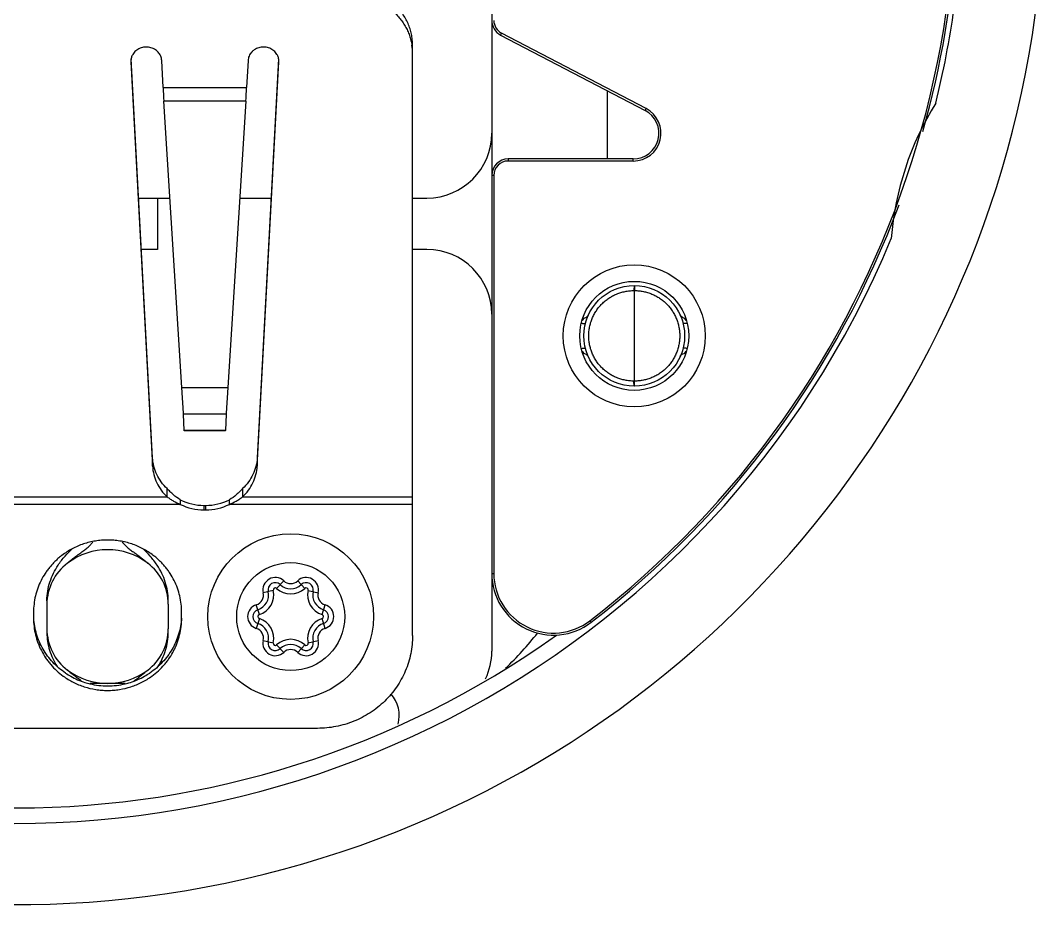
# Model space of a CAD drawing. Header units: inches. Extents: x 0 to 22, y 0 to 17.
# Drawn here: x 15.126 to 16.119, y 5.112 to 5.972 of the extents above; entities that cross this region are included whole.
import ezdxf

# ---------------------------------------------------------------- set-up
doc = ezdxf.new("R2010")
doc.units = ezdxf.units.IN
doc.header["$LTSCALE"] = 1.21
doc.header["$MEASUREMENT"] = 0
doc.layers.get('0').update_dxf_attribs({"linetype": 'CONTINUOUS'})

msp = doc.modelspace()

# ---------------------------------------------------------------- linework, layer by layer
at = {"color": 7}
for p, q in [((15.58409, 6.17386), (15.58409, 5.3582)), ((15.59268, 5.95737), (15.73316, 5.88402)), ((15.73409, 5.8858), (15.59361, 5.95915)), ((15.50709, 5.37348), (15.50709, 5.94743)), ((15.23323, 5.93194), (15.23325, 5.93127)), ((15.23325, 5.93127), (15.25426, 5.53813)), ((15.25426, 5.5462), (15.23352, 5.93417)), ((15.26462, 5.90632), (15.26321, 5.93261)), ((15.3471, 5.93261), (15.3457, 5.90632)), ((15.37679, 5.93418), (15.35605, 5.5462)), ((15.35605, 5.53813), (15.37707, 5.93127)), ((15.37707, 5.93127), (15.37708, 5.93194)), ((15.69659, 5.83686), (15.69659, 5.90312)), ((15.28271, 5.61459), (15.26524, 5.89294)), ((15.34507, 5.89294), (15.3276, 5.61459)), ((15.72159, 5.83686), (15.60009, 5.83686)), ((15.72159, 5.83486), (15.60009, 5.83486)), ((15.58609, 5.82086), (15.58609, 5.43383)), ((15.24076, 5.79886), (15.27115, 5.79886)), ((15.25909, 5.79886), (15.25909, 5.74886)), ((15.33917, 5.79886), (15.36956, 5.79886)), ((15.50709, 5.79886), (15.52109, 5.79886)), ((15.25909, 5.74886), (15.24343, 5.74886)), ((15.52109, 5.74886), (15.50709, 5.74886)), ((15.72259, 5.71386), (15.72259, 5.61586)), ((15.28433, 5.58952), (15.28271, 5.61459)), ((15.3276, 5.61459), (15.32598, 5.58952)), ((15.28438, 5.58869), (15.28433, 5.58952)), ((15.32598, 5.58952), (15.32593, 5.58869)), ((15.28516, 5.57282), (15.28438, 5.58869)), ((15.32593, 5.58869), (15.32516, 5.57282)), ((15.32516, 5.57282), (15.28516, 5.57282)), ((15.28516, 5.57241), (15.28516, 5.57282)), ((15.32516, 5.57241), (15.28516, 5.57241)), ((15.32516, 5.57241), (15.32516, 5.57282)), ((15.26856, 5.50829), (15.26856, 5.51636)), ((15.34176, 5.51636), (15.34176, 5.50829)), ((15.2813, 5.50544), (15.2813, 5.50101)), ((15.3042, 5.50002), (15.30611, 5.50002)), ((15.32902, 5.50101), (15.32902, 5.50544)), ((15.3042, 5.49559), (15.30611, 5.49559)), ((15.15159, 5.40386), (15.15159, 5.37986)), ((15.26959, 5.40386), (15.26959, 5.37986)), ((15.13859, 5.39613), (15.13859, 5.39028)), ((15.28259, 5.39028), (15.28259, 5.39613)), ((15.18862, 5.32787), (15.18848, 5.32789)), ((15.18862, 5.32785), (15.18848, 5.32789)), ((15.22764, 5.32686), (15.19351, 5.32686)), ((15.41451, 5.28321), (14.82866, 5.28321))]:
    msp.add_line(p, q, dxfattribs=at)
at = {"color": 8}
for p, q in [((15.59361, 5.95915), (15.59268, 5.95737)), ((15.26462, 5.90632), (15.3457, 5.90632)), ((15.34507, 5.89294), (15.26524, 5.89294)), ((15.73316, 5.88402), (15.73409, 5.8858)), ((15.60009, 5.83686), (15.60009, 5.83486)), ((15.72159, 5.83486), (15.72159, 5.83686)), ((15.58609, 5.82086), (15.58409, 5.82086)), ((15.72259, 5.70886), (15.72232, 5.70886)), ((15.72286, 5.70886), (15.72259, 5.70886)), ((15.67334, 5.68186), (15.67195, 5.67974)), ((15.77323, 5.67974), (15.77183, 5.68186)), ((15.67195, 5.64998), (15.67334, 5.64786)), ((15.77183, 5.64786), (15.77323, 5.64998)), ((15.72232, 5.62086), (15.72259, 5.62086)), ((15.72259, 5.62086), (15.72286, 5.62086)), ((15.28271, 5.61459), (15.3276, 5.61459)), ((15.32593, 5.58869), (15.28438, 5.58869)), ((15.25426, 5.53813), (15.25426, 5.5462)), ((15.35605, 5.5462), (15.35605, 5.53813)), ((15.2813, 5.50101), (14.95277, 5.50101)), ((14.96551, 5.50829), (15.26856, 5.50829)), ((15.3042, 5.50002), (15.3042, 5.49559)), ((15.30611, 5.49559), (15.30611, 5.50002)), ((15.50709, 5.50101), (15.32902, 5.50101)), ((15.34176, 5.50829), (15.50709, 5.50829)), ((15.58409, 5.43383), (15.58609, 5.43383)), ((15.37495, 5.41932), (15.38177, 5.42664)), ((15.40223, 5.41932), (15.39541, 5.42664)), ((15.37164, 5.41741), (15.3619, 5.41513)), ((15.40554, 5.41741), (15.41528, 5.41513)), ((15.35813, 5.39377), (15.35515, 5.40332)), ((15.41905, 5.39377), (15.42203, 5.40332)), ((15.35813, 5.38995), (15.35515, 5.38041)), ((15.42203, 5.38041), (15.41905, 5.38995)), ((15.67949, 5.38789), (15.68071, 5.3863)), ((15.3619, 5.36859), (15.37164, 5.36632)), ((15.37495, 5.3644), (15.38177, 5.35708)), ((15.39541, 5.35708), (15.40223, 5.3644)), ((15.40554, 5.36632), (15.41528, 5.36859))]:
    msp.add_line(p, q, dxfattribs=at)
at = {"color": 7}
for points in [[(15.67784, 5.68482), (15.6773, 5.68389), (15.6765, 5.68304), (15.67543, 5.68235), (15.67416, 5.68194), (15.67334, 5.68186)], [(15.77183, 5.68186), (15.77089, 5.68196), (15.76936, 5.68256), (15.76812, 5.6836), (15.76734, 5.68482)], [(15.67334, 5.64786), (15.67429, 5.64776), (15.67582, 5.64717), (15.67706, 5.64613), (15.67784, 5.6449)], [(15.76734, 5.64491), (15.76788, 5.64583), (15.76868, 5.64669), (15.76975, 5.64737), (15.77102, 5.64779), (15.77183, 5.64786)]]:
    msp.add_lwpolyline(points, dxfattribs=at)
for centre, radius in [((15.72259, 5.66486), 0.069), ((15.72259, 5.66486), 0.053), ((15.72259, 5.66486), 0.049), ((15.38859, 5.39186), 0.0805)]:
    msp.add_circle(centre, radius, dxfattribs=at)
at = {"color": 8}
msp.add_circle((15.38859, 5.39186), 0.0525, dxfattribs=at)
at = {"color": 7}
for centre, radius, start, end in [((15.12159, 6.11186), 1, 78.06363, 355.57409), ((15.12159, 6.11186), 0.921, 96.13164, 337.50608), ((15.12159, 6.11186), 0.916, 344.26609, 82.30087), ((15.12159, 6.11186), 0.914, 307.61823, 82.31201), ((15.12159, 6.11186), 0.921, 346.13164, 351.99351), ((15.60009, 5.97156), 0.016, 180, 242.42823), ((15.60009, 5.97156), 0.014, 180.00001, 242.42822), ((15.45455, 5.93934), 0.05254, 0.02041, 8.78264), ((16.98743, 5.9802), 1.7244, 182.45537, 182.9005), ((13.47951, 5.9869), 1.86793, 357.1166, 357.52753), ((16.26168, 5.73744), 0.29, 148.00146, 175.63627), ((15.72159, 5.86186), 0.027, 270, 62.42821), ((15.72159, 5.86186), 0.025, 270, 62.42822), ((15.52109, 5.86186), 0.063, 270, 360), ((15.60009, 5.82086), 0.016, 90, 180), ((15.60009, 5.82086), 0.014, 90, 180), ((15.12159, 6.11186), 0.916, 307.61812, 339.58524), ((15.52109, 5.68586), 0.063, 0, 90), ((15.67359, 5.66486), 0.017, 90.82384, 93.89976), ((15.77159, 5.66486), 0.017, 86.10026, 89.17619), ((15.67359, 5.66486), 0.017, 266.10026, 269.17619), ((15.77159, 5.66486), 0.017, 270.82384, 273.89976), ((15.30418, 5.55106), 0.05103, 243.36499, 270.0301), ((15.30418, 5.54662), 0.05103, 243.36499, 270.0301), ((15.30614, 5.55106), 0.05103, 269.9699, 296.63501), ((15.30614, 5.54662), 0.05103, 269.9699, 296.63501), ((15.21059, 5.39186), 0.065, 53.1301, 126.8699), ((15.20159, 5.40386), 0.05, 126.8699, 180), ((15.21959, 5.40386), 0.05, 0, 53.1301), ((15.64409, 5.43383), 0.06, 180, 307.61662), ((15.64409, 5.43383), 0.058, 180, 307.61823), ((15.37359, 5.41786), 0.007, 47.01411, 193.13656), ((15.38859, 5.43396), 0.015, 227.01411, 312.98589), ((15.40359, 5.41786), 0.007, 346.86344, 132.98589), ((15.35216, 5.41286), 0.015, 287.34144, 13.13656), ((15.42501, 5.41286), 0.015, 166.86344, 252.65856), ((15.35872, 5.39186), 0.007, 107.34144, 252.65856), ((15.41846, 5.39186), 0.007, 287.34144, 72.65856), ((15.35216, 5.37086), 0.015, 346.86344, 72.65856), ((15.42501, 5.37086), 0.015, 107.34144, 193.13656), ((15.12159, 6.11186), 0.906, 234.64261, 305.43828), ((15.20159, 5.37986), 0.05, 180, 233.1301), ((15.21959, 5.37986), 0.05, 306.8699, 360), ((15.37659, 5.57317), 0.32, 313.66714, 321.94459), ((15.37359, 5.36586), 0.007, 166.86344, 312.98589), ((15.38859, 5.34977), 0.015, 47.01411, 132.98589), ((15.40359, 5.36586), 0.007, 227.01411, 13.13656), ((15.52109, 5.3582), 0.063, 334.72348, 360), ((15.21004, 5.39688), 0.07227, 235.94737, 240.77228), ((15.21059, 5.39186), 0.065, 233.1301, 306.8699), ((15.21038, 5.39754), 0.07301, 240.78976, 252.54197), ((15.2108, 5.39753), 0.073, 287.57369, 299.37182), ((15.21114, 5.39687), 0.07225, 299.38945, 304.06073), ((15.21051, 5.39795), 0.07344, 252.65095, 256.5403), ((15.21058, 5.39821), 0.0737, 256.53853, 270.00805), ((15.2106, 5.39821), 0.0737, 269.99288, 283.43943), ((15.21068, 5.39787), 0.07336, 283.43521, 287.35124), ((15.21077, 5.3976), 0.07307, 287.35259, 287.57911), ((15.46294, 5.29561), 0.03125, 344.48583, 42.45219)]:
    msp.add_arc(centre, radius, start, end, dxfattribs=at)
at = {"color": 8}
for centre, radius, start, end in [((15.37359, 5.41786), 0.012, 47.01411, 193.13656), ((15.38859, 5.43396), 0.01, 227.01411, 312.98589), ((15.40359, 5.41786), 0.012, 346.86344, 132.98589), ((15.35216, 5.41286), 0.01, 287.34144, 13.13656), ((15.35216, 5.41286), 0.02, 287.34144, 13.13656), ((15.37359, 5.41786), 0.002, 47.01411, 193.13656), ((15.38859, 5.43396), 0.02, 227.01411, 312.98589), ((15.40359, 5.41786), 0.002, 346.86344, 132.98589), ((15.42501, 5.41286), 0.02, 166.86344, 252.65856), ((15.42501, 5.41286), 0.01, 166.86344, 252.65856), ((15.35872, 5.39186), 0.012, 107.34144, 252.65856), ((15.41846, 5.39186), 0.012, 287.34144, 72.65856), ((15.35872, 5.39186), 0.002, 107.34144, 252.65856), ((15.41846, 5.39186), 0.002, 287.34144, 72.65856), ((15.35216, 5.37086), 0.02, 346.86344, 72.65856), ((15.42501, 5.37086), 0.02, 107.34144, 193.13656), ((15.35216, 5.37086), 0.01, 346.86344, 72.65856), ((15.42501, 5.37086), 0.01, 107.34144, 193.13656), ((15.37359, 5.36586), 0.012, 166.86344, 312.98589), ((15.37359, 5.36586), 0.002, 166.86344, 312.98589), ((15.38859, 5.34977), 0.02, 47.01411, 132.98589), ((15.40359, 5.36586), 0.012, 227.01411, 13.13656), ((15.40359, 5.36586), 0.002, 227.01411, 13.13656), ((15.38859, 5.34977), 0.01, 47.01411, 132.98589)]:
    msp.add_arc(centre, radius, start, end, dxfattribs=at)
at = {"color": 7}
for points, knots in [([(15.50709, 5.94743), (15.50709, 5.94923), (15.5069, 5.95283), (15.50607, 5.95819), (15.50468, 5.96345), (15.50276, 5.96857), (15.50032, 5.97349), (15.49739, 5.97819), (15.49398, 5.98261), (15.49014, 5.98671), (15.48589, 5.99046), (15.48127, 5.99383), (15.47633, 5.99679), (15.4711, 5.99931), (15.46564, 6.00136), (15.4581, 6.00346), (15.45225, 6.00429), (15.44833, 6.00451)], [0, 0, 0, 0, 0.059774, 0.119729, 0.179873, 0.240282, 0.301059, 0.362281, 0.423987, 0.486205, 0.548947, 0.612209, 0.675959, 0.74015, 0.804735, 0.869672, 1, 1, 1, 1]), ([(15.44833, 5.99644), (15.45188, 5.99624), (15.4572, 5.99553), (15.46408, 5.99376), (15.46909, 5.99204), (15.47392, 5.98993), (15.47854, 5.98745), (15.48291, 5.98461), (15.487, 5.98145), (15.49078, 5.97798), (15.49423, 5.97422), (15.4973, 5.9702), (15.5, 5.96597), (15.50228, 5.96153), (15.50414, 5.95693), (15.50557, 5.9522), (15.50622, 5.94898), (15.50647, 5.94736)], [0, 0, 0, 0, 0.129796, 0.194518, 0.258937, 0.323014, 0.386713, 0.449995, 0.512823, 0.575179, 0.637062, 0.698484, 0.759468, 0.820044, 0.880271, 0.940229, 1, 1, 1, 1]), ([(15.23508, 5.93854), (15.23448, 5.93754), (15.23355, 5.9354), (15.23323, 5.93308), (15.23323, 5.93194)], [0, 0, 0, 0, 0.502735, 1, 1, 1, 1]), ([(15.26321, 5.93261), (15.26317, 5.93335), (15.26296, 5.93483), (15.26226, 5.93697), (15.26118, 5.93897), (15.26001, 5.94049), (15.25893, 5.94158), (15.25774, 5.9426), (15.25609, 5.94369), (15.25392, 5.9447), (15.2516, 5.94537), (15.2492, 5.94569), (15.24677, 5.94566), (15.24437, 5.94526), (15.24208, 5.94452), (15.23994, 5.94345), (15.23802, 5.94208), (15.23637, 5.94044), (15.23547, 5.93919), (15.23508, 5.93854)], [0, 0, 0, 0, 0.059256, 0.118998, 0.179304, 0.24039, 0.271293, 0.30242, 0.365269, 0.428894, 0.493125, 0.557729, 0.622442, 0.686989, 0.751115, 0.814594, 0.877274, 0.939075, 1, 1, 1, 1]), ([(15.37524, 5.93854), (15.37484, 5.9392), (15.37394, 5.94044), (15.37229, 5.94208), (15.37037, 5.94345), (15.36823, 5.94452), (15.36594, 5.94526), (15.36355, 5.94566), (15.36112, 5.94569), (15.35871, 5.94537), (15.35639, 5.9447), (15.35458, 5.94386), (15.35323, 5.94303), (15.35228, 5.94234), (15.35139, 5.94158), (15.3503, 5.94049), (15.34913, 5.93897), (15.34806, 5.93697), (15.34736, 5.93483), (15.34714, 5.93335), (15.3471, 5.93261)], [0, 0, 0, 0, 0.060919, 0.122714, 0.185389, 0.248864, 0.312987, 0.377531, 0.44224, 0.506839, 0.571065, 0.634687, 0.66624, 0.697584, 0.72871, 0.759614, 0.820699, 0.881006, 0.940748, 1, 1, 1, 1]), ([(15.37709, 5.93194), (15.37709, 5.93309), (15.37677, 5.9354), (15.37583, 5.93755), (15.37524, 5.93854)], [0, 0, 0, 0, 0.497272, 1, 1, 1, 1]), ([(15.72259, 5.71386), (15.72258, 5.71386), (15.72258, 5.71385), (15.72257, 5.71384), (15.72256, 5.71383), (15.72255, 5.7138), (15.72254, 5.71376), (15.72252, 5.7137), (15.72251, 5.71364), (15.7225, 5.71356), (15.72248, 5.71344), (15.72246, 5.71325), (15.72244, 5.713), (15.72242, 5.71271), (15.7224, 5.71238), (15.72239, 5.71202), (15.72237, 5.71148), (15.72235, 5.71075), (15.72233, 5.70982), (15.72233, 5.70919), (15.72233, 5.70886)], [0, 0, 0, 0, 0.002818, 0.004788, 0.007244, 0.013743, 0.022459, 0.033431, 0.046668, 0.062166, 0.079897, 0.12187, 0.172207, 0.230493, 0.296156, 0.368536, 0.446967, 0.619015, 0.805974, 1, 1, 1, 1]), ([(15.72259, 5.71386), (15.72259, 5.71386), (15.7226, 5.71386), (15.72261, 5.71385), (15.72262, 5.71383), (15.72263, 5.7138), (15.72264, 5.71376), (15.72265, 5.71371), (15.72267, 5.71364), (15.72268, 5.71357), (15.72269, 5.71344), (15.72271, 5.71326), (15.72274, 5.71301), (15.72276, 5.71271), (15.72278, 5.71239), (15.72279, 5.71202), (15.72281, 5.71148), (15.72283, 5.71075), (15.72285, 5.70982), (15.72285, 5.70919), (15.72285, 5.70886)], [0, 0, 0, 0, 0.002818, 0.004789, 0.007245, 0.013746, 0.022465, 0.03344, 0.046682, 0.062185, 0.079921, 0.121907, 0.172257, 0.230557, 0.296232, 0.368623, 0.447061, 0.61911, 0.80604, 1, 1, 1, 1]), ([(15.72259, 5.61586), (15.72258, 5.61586), (15.72258, 5.61587), (15.72257, 5.61588), (15.72256, 5.61589), (15.72255, 5.61592), (15.72254, 5.61596), (15.72252, 5.61602), (15.72251, 5.61608), (15.7225, 5.61616), (15.72248, 5.61628), (15.72246, 5.61647), (15.72244, 5.61672), (15.72242, 5.61701), (15.7224, 5.61734), (15.72239, 5.6177), (15.72236, 5.61824), (15.72235, 5.61897), (15.72233, 5.6199), (15.72233, 5.62054), (15.72233, 5.62086)], [0, 0, 0, 0, 0.002818, 0.004789, 0.007245, 0.013746, 0.022465, 0.03344, 0.046682, 0.062185, 0.079921, 0.121907, 0.172258, 0.230557, 0.296232, 0.368623, 0.447061, 0.61911, 0.806041, 1, 1, 1, 1]), ([(15.72259, 5.61587), (15.72259, 5.61587), (15.7226, 5.61587), (15.72261, 5.61588), (15.72262, 5.6159), (15.72263, 5.61593), (15.72264, 5.61597), (15.72265, 5.61602), (15.72267, 5.61609), (15.72268, 5.61616), (15.72269, 5.61629), (15.72271, 5.61647), (15.72274, 5.61672), (15.72276, 5.61701), (15.72278, 5.61734), (15.72279, 5.6177), (15.72281, 5.61824), (15.72283, 5.61897), (15.72285, 5.6199), (15.72285, 5.62054), (15.72285, 5.62086)], [0, 0, 0, 0, 0.002818, 0.004788, 0.007244, 0.013743, 0.022459, 0.033431, 0.046668, 0.062166, 0.079897, 0.12187, 0.172207, 0.230493, 0.296156, 0.368536, 0.446967, 0.619015, 0.805974, 1, 1, 1, 1]), ([(15.26856, 5.51636), (15.26645, 5.51832), (15.26261, 5.5226), (15.25818, 5.52993), (15.25527, 5.53787), (15.25441, 5.54343), (15.25426, 5.5462)], [0, 0, 0, 0, 0.254969, 0.50604, 0.753979, 1, 1, 1, 1]), ([(15.35605, 5.5462), (15.3559, 5.54343), (15.35505, 5.53787), (15.35214, 5.52993), (15.34771, 5.5226), (15.34387, 5.51832), (15.34176, 5.51636)], [0, 0, 0, 0, 0.246021, 0.49396, 0.745031, 1, 1, 1, 1]), ([(15.25426, 5.53813), (15.25441, 5.53535), (15.25527, 5.5298), (15.25818, 5.52185), (15.26261, 5.51453), (15.26645, 5.51025), (15.26856, 5.50829)], [0, 0, 0, 0, 0.246021, 0.49396, 0.745031, 1, 1, 1, 1]), ([(15.34176, 5.50829), (15.34387, 5.51025), (15.34771, 5.51453), (15.35214, 5.52185), (15.35505, 5.5298), (15.3559, 5.53535), (15.35605, 5.53813)], [0, 0, 0, 0, 0.254969, 0.50604, 0.753979, 1, 1, 1, 1]), ([(15.2813, 5.50544), (15.27889, 5.50693), (15.27547, 5.50947), (15.27136, 5.51329), (15.26946, 5.51532), (15.26856, 5.51636)], [0, 0, 0, 0, 0.50526, 0.754524, 1, 1, 1, 1]), ([(15.34176, 5.51636), (15.34085, 5.51532), (15.33895, 5.51329), (15.33485, 5.50947), (15.33143, 5.50693), (15.32902, 5.50544)], [0, 0, 0, 0, 0.245476, 0.49474, 1, 1, 1, 1]), ([(15.26856, 5.50829), (15.26952, 5.50755), (15.27151, 5.50614), (15.27569, 5.50357), (15.27902, 5.50195), (15.2813, 5.50101)], [0, 0, 0, 0, 0.246898, 0.496523, 1, 1, 1, 1]), ([(15.32902, 5.50101), (15.3313, 5.50195), (15.33463, 5.50357), (15.33881, 5.50614), (15.3408, 5.50755), (15.34176, 5.50829)], [0, 0, 0, 0, 0.503477, 0.753103, 1, 1, 1, 1]), ([(15.25497, 5.45141), (15.2534, 5.45261), (15.25016, 5.45488), (15.24503, 5.45788), (15.23966, 5.46045), (15.23409, 5.46258), (15.22836, 5.46425), (15.22251, 5.46545), (15.21658, 5.46617), (15.2106, 5.46642), (15.20463, 5.46618), (15.1987, 5.46545), (15.19284, 5.46425), (15.18711, 5.46259), (15.18155, 5.46046), (15.17618, 5.45789), (15.17105, 5.4549), (15.1678, 5.45263), (15.16623, 5.45143)], [0, 0, 0, 0, 0.062182, 0.124482, 0.18689, 0.249392, 0.311972, 0.374614, 0.437297, 0.500001, 0.562705, 0.625388, 0.688029, 0.750609, 0.813111, 0.875518, 0.937818, 1, 1, 1, 1]), ([(15.16623, 5.45143), (15.16516, 5.45061), (15.16307, 5.44892), (15.16008, 5.44621), (15.15725, 5.44334), (15.15459, 5.44032), (15.15211, 5.43715), (15.14906, 5.43276), (15.14573, 5.42696), (15.14257, 5.41961), (15.14028, 5.41195), (15.1389, 5.40409), (15.13859, 5.39878), (15.13859, 5.39613)], [0, 0, 0, 0, 0.063089, 0.126087, 0.188996, 0.251817, 0.31455, 0.3772, 0.502205, 0.626909, 0.751409, 0.875812, 1, 1, 1, 1]), ([(15.28259, 5.39613), (15.28259, 5.39878), (15.28228, 5.40409), (15.2809, 5.41194), (15.27861, 5.4196), (15.27545, 5.42695), (15.27213, 5.43274), (15.26908, 5.43714), (15.2666, 5.4403), (15.26395, 5.44332), (15.26112, 5.44619), (15.25813, 5.4489), (15.25604, 5.4506), (15.25497, 5.45141)], [0, 0, 0, 0, 0.124189, 0.248591, 0.37309, 0.497793, 0.622799, 0.685448, 0.748182, 0.811002, 0.873911, 0.936911, 1, 1, 1, 1]), ([(15.15159, 5.40736), (15.15159, 5.41042), (15.1521, 5.41657), (15.15428, 5.42554), (15.15776, 5.43409), (15.16083, 5.43942), (15.16252, 5.44198)], [0, 0, 0, 0, 0.24997, 0.499951, 0.749965, 1, 1, 1, 1]), ([(15.26959, 5.40736), (15.26959, 5.41041), (15.26908, 5.41654), (15.26691, 5.42549), (15.26345, 5.43402), (15.26039, 5.43935), (15.25871, 5.4419)], [0, 0, 0, 0, 0.249971, 0.499951, 0.749964, 1, 1, 1, 1]), ([(15.13859, 5.39028), (15.13859, 5.38756), (15.13891, 5.38213), (15.14036, 5.37409), (15.14236, 5.36757), (15.14441, 5.36252), (15.14676, 5.35759), (15.14955, 5.35287), (15.15274, 5.34842), (15.15619, 5.34415), (15.16097, 5.33919), (15.16523, 5.33568), (15.16746, 5.33406)], [0, 0, 0, 0, 0.124168, 0.248549, 0.373033, 0.435375, 0.497789, 0.622805, 0.685465, 0.748211, 0.873921, 1, 1, 1, 1]), ([(15.16958, 5.33701), (15.16736, 5.33851), (15.16309, 5.34175), (15.15728, 5.3473), (15.15215, 5.35345), (15.14776, 5.36012), (15.14416, 5.36724), (15.14142, 5.3747), (15.13955, 5.38242), (15.1389, 5.38767), (15.13873, 5.39031)], [0, 0, 0, 0, 0.126092, 0.251829, 0.377213, 0.502264, 0.626997, 0.751465, 0.875792, 1, 1, 1, 1]), ([(15.28245, 5.39031), (15.28228, 5.38767), (15.28163, 5.38242), (15.27976, 5.3747), (15.27701, 5.36724), (15.27342, 5.36013), (15.26904, 5.35345), (15.2639, 5.34731), (15.2581, 5.34176), (15.25383, 5.33851), (15.25161, 5.33701)], [0, 0, 0, 0, 0.124208, 0.248533, 0.373, 0.497733, 0.622783, 0.748168, 0.873905, 1, 1, 1, 1]), ([(15.2537, 5.33405), (15.25593, 5.33567), (15.2602, 5.33917), (15.26498, 5.34413), (15.26843, 5.34841), (15.27162, 5.35286), (15.27441, 5.35758), (15.27676, 5.36251), (15.27881, 5.36756), (15.28081, 5.37408), (15.28226, 5.38212), (15.28259, 5.38756), (15.28259, 5.39028)], [0, 0, 0, 0, 0.126077, 0.251787, 0.314533, 0.377193, 0.502209, 0.564623, 0.626965, 0.75145, 0.875833, 1, 1, 1, 1]), ([(15.15159, 5.37637), (15.15159, 5.37059), (15.15342, 5.35898), (15.15836, 5.34837), (15.16142, 5.34347)], [0, 0, 0, 0, 0.499872, 1, 1, 1, 1]), ([(15.25962, 5.34325), (15.26272, 5.34818), (15.26774, 5.35885), (15.26959, 5.37055), (15.26959, 5.37637)], [0, 0, 0, 0, 0.500193, 1, 1, 1, 1]), ([(15.50709, 5.37348), (15.50709, 5.36758), (15.50589, 5.35573), (15.50058, 5.33868), (15.49196, 5.32297), (15.48036, 5.3092), (15.46624, 5.29792), (15.45014, 5.28953), (15.43268, 5.28437), (15.42056, 5.28321), (15.41451, 5.28321)], [0, 0, 0, 0, 0.123452, 0.24714, 0.371267, 0.495964, 0.621275, 0.747152, 0.873459, 1, 1, 1, 1]), ([(15.16746, 5.33406), (15.169, 5.33293), (15.17218, 5.3308), (15.1772, 5.32799), (15.18243, 5.32558), (15.18964, 5.32292), (15.19715, 5.32112), (15.2048, 5.32022), (15.21058, 5.31999), (15.21636, 5.32022), (15.224, 5.32112), (15.23152, 5.32292), (15.23873, 5.32557), (15.24396, 5.32798), (15.24898, 5.33079), (15.25216, 5.33292), (15.2537, 5.33405)], [0, 0, 0, 0, 0.062212, 0.124535, 0.186961, 0.249475, 0.374613, 0.437297, 0.500001, 0.562705, 0.625389, 0.750526, 0.81304, 0.875465, 0.937788, 1, 1, 1, 1])]:
    msp.add_open_spline(points, degree=3, knots=knots, dxfattribs=at)
at = {"color": 8}
for points, knots in [([(15.72232, 5.62086), (15.72088, 5.62086), (15.71872, 5.62097), (15.71587, 5.62132), (15.71303, 5.62181), (15.70954, 5.62268), (15.70547, 5.62414), (15.70156, 5.62598), (15.69785, 5.6282), (15.69438, 5.63078), (15.69117, 5.63368), (15.68827, 5.63689), (15.68569, 5.64036), (15.68347, 5.64407), (15.68162, 5.64799), (15.68016, 5.65206), (15.67929, 5.65556), (15.67879, 5.6584), (15.67844, 5.66126), (15.67826, 5.66486), (15.67844, 5.66846), (15.67879, 5.67132), (15.67929, 5.67416), (15.68016, 5.67766), (15.68162, 5.68174), (15.68347, 5.68565), (15.68569, 5.68936), (15.68827, 5.69283), (15.69117, 5.69604), (15.69438, 5.69894), (15.69785, 5.70152), (15.70156, 5.70374), (15.70547, 5.70559), (15.70954, 5.70704), (15.71303, 5.70792), (15.71587, 5.7084), (15.71872, 5.70875), (15.72088, 5.70886), (15.72232, 5.70886)], [0, 0, 0, 0, 0.031228, 0.046847, 0.062465, 0.093695, 0.124927, 0.156163, 0.187401, 0.218644, 0.249891, 0.281142, 0.312397, 0.343656, 0.374918, 0.406183, 0.437451, 0.45309, 0.46873, 0.5, 0.53127, 0.54691, 0.562549, 0.593817, 0.625082, 0.656344, 0.687603, 0.718858, 0.750109, 0.781356, 0.812599, 0.843837, 0.875073, 0.906305, 0.937535, 0.953153, 0.968772, 1, 1, 1, 1]), ([(15.72286, 5.70886), (15.72429, 5.70886), (15.72645, 5.70875), (15.72931, 5.7084), (15.73215, 5.70792), (15.73564, 5.70704), (15.73971, 5.70559), (15.74362, 5.70374), (15.74733, 5.70152), (15.7508, 5.69894), (15.75401, 5.69604), (15.75691, 5.69283), (15.75949, 5.68936), (15.76171, 5.68565), (15.76356, 5.68174), (15.76502, 5.67766), (15.76589, 5.67416), (15.76638, 5.67132), (15.76674, 5.66846), (15.76691, 5.66486), (15.76674, 5.66126), (15.76638, 5.6584), (15.76589, 5.65556), (15.76502, 5.65206), (15.76356, 5.64799), (15.76171, 5.64407), (15.75949, 5.64036), (15.75691, 5.63689), (15.75401, 5.63368), (15.7508, 5.63078), (15.74733, 5.6282), (15.74362, 5.62598), (15.73971, 5.62414), (15.73564, 5.62268), (15.73215, 5.62181), (15.72931, 5.62132), (15.72645, 5.62097), (15.72429, 5.62086), (15.72286, 5.62086)], [0, 0, 0, 0, 0.031228, 0.046847, 0.062465, 0.093695, 0.124927, 0.156163, 0.187401, 0.218644, 0.249891, 0.281142, 0.312397, 0.343656, 0.374918, 0.406183, 0.437451, 0.45309, 0.46873, 0.5, 0.53127, 0.54691, 0.562549, 0.593817, 0.625082, 0.656344, 0.687603, 0.718858, 0.750109, 0.781356, 0.812599, 0.843837, 0.875073, 0.906305, 0.937535, 0.953153, 0.968772, 1, 1, 1, 1]), ([(15.67154, 5.67711), (15.67178, 5.67706), (15.67224, 5.67697), (15.67291, 5.67686), (15.67344, 5.6768), (15.67383, 5.67677), (15.67408, 5.67675), (15.67431, 5.67675), (15.67451, 5.67675), (15.67468, 5.67676), (15.67482, 5.67679), (15.67494, 5.67682), (15.67502, 5.67685), (15.67508, 5.6769), (15.6751, 5.67694), (15.6751, 5.67695)], [0, 0, 0, 0, 0.198077, 0.386991, 0.558707, 0.635621, 0.705581, 0.768234, 0.82326, 0.870375, 0.90942, 0.94081, 0.965387, 0.984422, 1, 1, 1, 1]), ([(15.77364, 5.67711), (15.7734, 5.67706), (15.77294, 5.67697), (15.77227, 5.67686), (15.77174, 5.6768), (15.77135, 5.67677), (15.7711, 5.67675), (15.77087, 5.67675), (15.77067, 5.67675), (15.7705, 5.67676), (15.77035, 5.67679), (15.77024, 5.67682), (15.77016, 5.67685), (15.7701, 5.6769), (15.77008, 5.67694), (15.77007, 5.67695)], [0, 0, 0, 0, 0.198077, 0.386992, 0.558707, 0.635622, 0.705582, 0.768235, 0.82326, 0.870375, 0.909421, 0.94081, 0.965387, 0.984422, 1, 1, 1, 1]), ([(15.67154, 5.65262), (15.67178, 5.65266), (15.67224, 5.65275), (15.67291, 5.65286), (15.67344, 5.65292), (15.67383, 5.65296), (15.67408, 5.65297), (15.67431, 5.65298), (15.67451, 5.65297), (15.67468, 5.65296), (15.67482, 5.65294), (15.67494, 5.65291), (15.67502, 5.65287), (15.67508, 5.65283), (15.6751, 5.65279), (15.6751, 5.65277)], [0, 0, 0, 0, 0.198077, 0.386992, 0.558707, 0.635622, 0.705582, 0.768235, 0.82326, 0.870375, 0.909421, 0.94081, 0.965387, 0.984422, 1, 1, 1, 1]), ([(15.77364, 5.65262), (15.7734, 5.65266), (15.77294, 5.65275), (15.77227, 5.65286), (15.77174, 5.65292), (15.77135, 5.65296), (15.7711, 5.65297), (15.77087, 5.65298), (15.77067, 5.65297), (15.7705, 5.65296), (15.77035, 5.65294), (15.77024, 5.65291), (15.77016, 5.65287), (15.7701, 5.65283), (15.77008, 5.65279), (15.77007, 5.65277)], [0, 0, 0, 0, 0.198077, 0.386991, 0.558707, 0.635621, 0.705581, 0.768234, 0.82326, 0.870375, 0.90942, 0.94081, 0.965387, 0.984422, 1, 1, 1, 1]), ([(15.17159, 5.44386), (15.17159, 5.44386), (15.1716, 5.44388), (15.17161, 5.44388), (15.17165, 5.44392), (15.17169, 5.44395), (15.17174, 5.444), (15.17184, 5.44408), (15.17198, 5.44421), (15.17218, 5.44439), (15.17241, 5.4446), (15.17269, 5.44483), (15.17311, 5.4452), (15.17371, 5.44571), (15.1745, 5.44638), (15.17538, 5.44709), (15.17631, 5.44784), (15.1773, 5.44861), (15.17868, 5.44967), (15.18043, 5.45099), (15.18252, 5.45253), (15.18457, 5.45401), (15.18651, 5.45542), (15.18833, 5.45679), (15.19001, 5.45811), (15.192, 5.45979), (15.19417, 5.46186), (15.19566, 5.46365), (15.19631, 5.46454)], [0, 0, 0, 0, 0.000261, 0.001033, 0.002304, 0.004057, 0.006279, 0.008955, 0.015609, 0.023903, 0.033721, 0.044946, 0.057461, 0.0859, 0.118108, 0.153191, 0.190511, 0.229555, 0.269809, 0.351891, 0.432899, 0.511085, 0.585729, 0.65617, 0.722295, 0.784372, 0.897769, 1, 1, 1, 1]), ([(15.22486, 5.46453), (15.22527, 5.46396), (15.22614, 5.46287), (15.22757, 5.46134), (15.22908, 5.4599), (15.23118, 5.45807), (15.2334, 5.45637), (15.23566, 5.45469), (15.23738, 5.45346), (15.23909, 5.4522), (15.24052, 5.45116), (15.24166, 5.45031), (15.24278, 5.44946), (15.2439, 5.44861), (15.24499, 5.44774), (15.2458, 5.44709), (15.2466, 5.44645), (15.24736, 5.4458), (15.24808, 5.44518), (15.24866, 5.44469), (15.24905, 5.44434), (15.24934, 5.44408), (15.24941, 5.44402), (15.24961, 5.44384), (15.24959, 5.44386)], [0, 0, 0, 0, 0.064967, 0.129512, 0.193937, 0.25839, 0.388195, 0.45353, 0.519185, 0.584858, 0.650768, 0.683579, 0.716256, 0.781833, 0.81399, 0.846005, 0.87803, 0.908753, 0.938465, 0.966796, 0.978667, 0.989022, 0.997386, 1, 1, 1, 1]), ([(15.18502, 5.32939), (15.1844, 5.32984), (15.18315, 5.33075), (15.18128, 5.33211), (15.17973, 5.33325), (15.1785, 5.33418), (15.17759, 5.33488), (15.17669, 5.33558), (15.17551, 5.33652), (15.17438, 5.33745), (15.17341, 5.33827), (15.17289, 5.33872), (15.17252, 5.33904), (15.17219, 5.33933), (15.17194, 5.33955), (15.17178, 5.33969), (15.17167, 5.33979), (15.17164, 5.33981), (15.17158, 5.33987), (15.17159, 5.33986)], [0, 0, 0, 0, 0.135551, 0.271353, 0.407044, 0.474808, 0.542248, 0.609334, 0.676055, 0.806451, 0.86898, 0.898845, 0.927504, 0.954039, 0.97685, 0.986126, 0.993427, 0.998259, 1, 1, 1, 1]), ([(15.23614, 5.32937), (15.23676, 5.32983), (15.23801, 5.33073), (15.23988, 5.33209), (15.24174, 5.33347), (15.24327, 5.33463), (15.24448, 5.33558), (15.24537, 5.33628), (15.24624, 5.33699), (15.24708, 5.33769), (15.24777, 5.33827), (15.24829, 5.33872), (15.24865, 5.33903), (15.24899, 5.33933), (15.24925, 5.33956), (15.24948, 5.33977), (15.24954, 5.33982), (15.2496, 5.33987), (15.24959, 5.33986)], [0, 0, 0, 0, 0.135483, 0.271318, 0.406982, 0.542236, 0.609282, 0.675945, 0.741858, 0.806344, 0.868981, 0.898809, 0.927634, 0.953876, 0.976476, 0.993697, 0.998407, 1, 1, 1, 1])]:
    msp.add_open_spline(points, degree=3, knots=knots, dxfattribs=at)
at = {"color": 7}
for points in [[(15.16252, 5.44198), (15.16454, 5.44502), (15.16678, 5.44792), (15.16919, 5.45066)], [(15.16919, 5.45066), (15.17139, 5.45315), (15.17374, 5.45551), (15.17618, 5.45776)], [(15.25205, 5.45058), (15.24985, 5.45308), (15.24749, 5.45546), (15.24503, 5.45772)], [(15.25871, 5.4419), (15.2567, 5.44494), (15.25446, 5.44784), (15.25205, 5.45058)]]:
    msp.add_open_spline(points, degree=3, dxfattribs=at)

doc.saveas('drawing.dxf')
